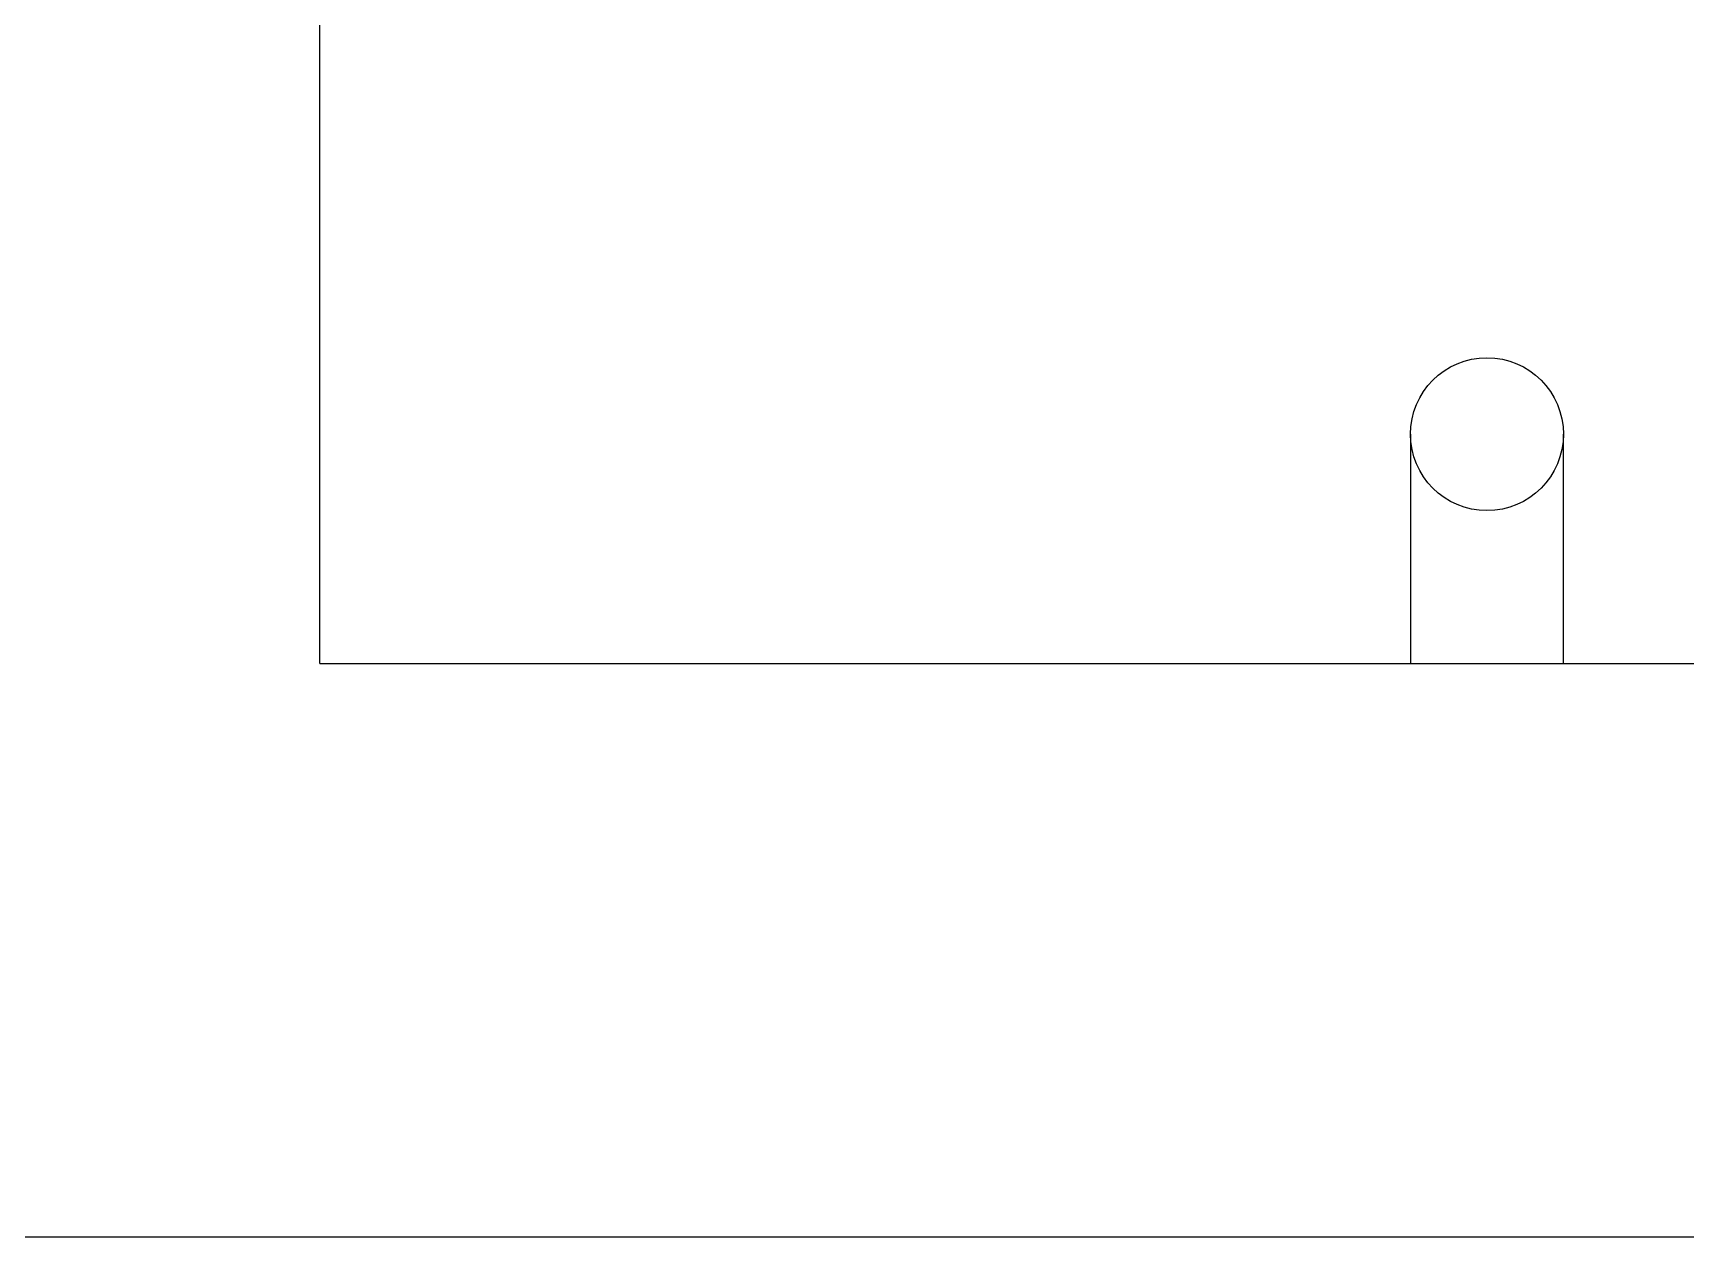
# Model space of a CAD drawing. Header units: centimetres. Extents: x 0 to 1084401, y -139216 to 99734.
# Drawn here: x 903176.5 to 903219.74, y 12151.48 to 12182.97 of the extents above; entities that cross this region are included whole.
import ezdxf

# ---------------------------------------------------------------- set-up
doc = ezdxf.new("R2010")
doc.units = ezdxf.units.CM
doc.header["$LTSCALE"] = 4
doc.layers.add('0.6', color=6, linetype='Continuous')
doc.layers.add('PDF1_PH - Metal', color=253, linetype='Continuous')

msp = doc.modelspace()

# ---------------------------------------------------------------- linework, layer by layer
at = {"layer": '0.6'}
for points in [[(903184.0019350427, 12166.47670687522), (903184.0019350427, 12526.47670687522)], [(903184.0019350427, 12166.47670687522), (903384.0019350427, 12166.47670687522), (903384.0019350427, 12176.47670687522)], [(903159.0019350427, 12151.47670687522), (903184.0019350427, 12151.47670687522)], [(903169.0019350427, 12151.47670687522), (903399.0019350427, 12151.47670687522)]]:
    msp.add_lwpolyline(points, dxfattribs=at)
at = {"layer": 'PDF1_PH - Metal'}
msp.add_lwpolyline([(903212.5350024459, 12172.47534957071), (903212.5350024459, 12166.47670687522), (903216.5350024459, 12166.47670687522), (903216.5350024459, 12172.47534957071)], dxfattribs=at)
msp.add_circle((903214.5350024459, 12172.47534957071), 1.999999999999999, dxfattribs=at)

doc.saveas('drawing.dxf')
